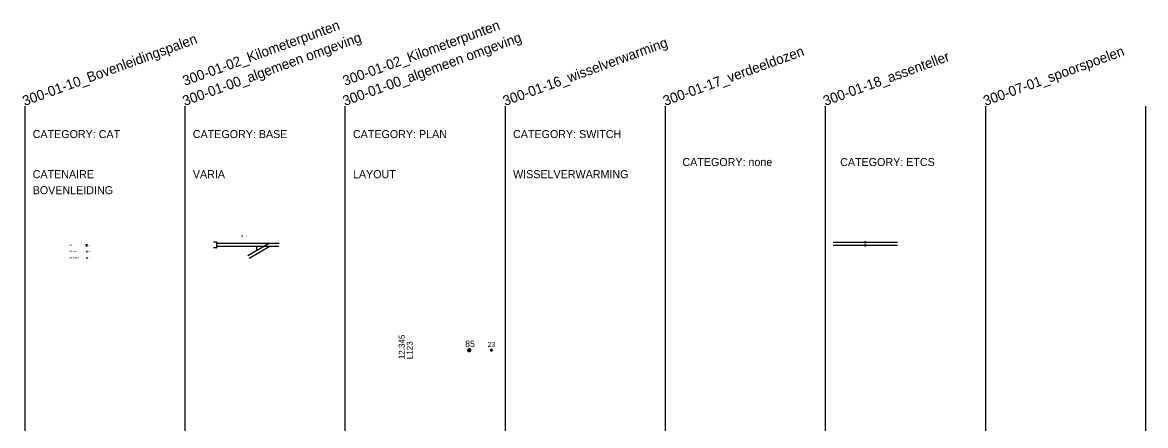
# Model space of a CAD drawing. Header units: metres. Extents: x -591 to 1776, y -567 to 241.
# Drawn here: x 1199 to 1760, y -159 to 42 of the extents above; entities that cross this region are included whole.
import ezdxf
from ezdxf.enums import TextEntityAlignment as Align

# ---------------------------------------------------------------- set-up
doc = ezdxf.new("R2010")
doc.units = ezdxf.units.M
doc.set_wipeout_variables(frame=1)
for name, color, linetype in [('300-01-00_algemeen omgeving', 7, 'Continuous'), ('300-01-02_Kilometerpunten', 252, 'Continuous'), ('300-01-10_Bovenleidingspalen', 96, 'Continuous'), ('300-01-18_assenteller', 7, 'Continuous')]:
    doc.layers.add(name, color=color, linetype=linetype)
doc.styles.add('ISOPLUS', font='isoplus.shx')

# ---------------------------------------------------------------- blocks, each defined once
blk = doc.blocks.new('BASE_BK-Km')
at = {"color": 5, "const_width": 0.216}
blk.add_lwpolyline([(0, 0.11, 1), (0, -0.11, 1)], format="xyb", close=True, dxfattribs=at)
at = {"color": 3, "style": 'ISOPLUS'}
blk.add_attdef('BK', text='', height=0.65, dxfattribs=at).set_placement((0.08, 0.3), align=Align.CENTER)
blk = doc.blocks.new('BASE_BK-Hm')
at = {"color": 5, "const_width": 0.15}
blk.add_lwpolyline([(0, 0.08, 1), (0, -0.07, 1)], format="xyb", close=True, dxfattribs=at)
at = {"color": 2, "style": 'ISOPLUS'}
blk.add_attdef('BK', text='', height=0.5, dxfattribs=at).set_placement((0, 0.32), align=Align.CENTER)
blk = doc.blocks.new('*U69')
at = {"linetype": 'Continuous'}
for p, q in [((-1.5, 2.25), (0, 2.25)), ((0, 2.25), (0, -0.75)), ((0, -0.75), (-1.5, -0.75))]:
    blk.add_line(p, q, dxfattribs=at)
at = {"style": 'ISOPLUS'}
blk.add_attdef('BK', text='', height=0.5, dxfattribs=at).set_placement((0.02, -1.28), align=Align.MIDDLE)
blk = doc.blocks.new('PLAN_START-END')
at = {"color": 0, "lineweight": -2, "style": 'ISOPLUS'}
for tag, p in [('LIGNE-LIJN', (4, 2)), ('BK-KP', (0, 2))]:
    blk.add_attdef(tag, text='', height=3, rotation=90, dxfattribs=at).set_placement(p, align=Align.MIDDLE_LEFT)
blk = doc.blocks.new('BASE_VRB')
at = {"layer": '300-01-00_algemeen omgeving', "color": 3, "lineweight": -2}
blk.add_lwpolyline([(0, -1), (0, 1)], dxfattribs=at)
blk = doc.blocks.new('CAT')
at = {"color": 5}
for p, q in [((-0.42, 0.45), (0.43, 0.45)), ((0, 0.45), (0, -0.45)), ((0.43, -0.45), (-0.42, -0.45))]:
    blk.add_line(p, q, dxfattribs=at)
at = {"color": 3, "style": 'ISOPLUS', "flags": 4}
blk.add_attdef('NR', (0.79, -0.28), '', height=0.5, dxfattribs=at)
blk.add_attdef('DISTANCE', text='', height=0.5, dxfattribs=at).set_placement((0, -0.9), align=Align.MIDDLE_CENTER)
blk = doc.blocks.new('CAT_FUT')
at = {"color": 5}
for p, q in [((-0.19, 0.2), (0.19, 0.2)), ((0, 0.2), (0, -0.2)), ((0.19, -0.2), (-0.19, -0.2))]:
    blk.add_line(p, q, dxfattribs=at)
at = {"color": 3, "style": 'ISOPLUS', "flags": 4}
blk.add_attdef('NR', text='', height=0.5, dxfattribs=at).set_placement((0.49, 0), align=Align.MIDDLE_LEFT)
blk.add_attdef('DISTANCE', text='', height=0.5, dxfattribs=at).set_placement((0, -0.7), align=Align.MIDDLE_CENTER)
blk = doc.blocks.new('CAT_EXIST')
at = {"color": 5}
for p, q in [((-0.19, 0.2), (0.19, 0.2)), ((0, 0.2), (0, -0.2)), ((0.19, -0.2), (-0.19, -0.2))]:
    blk.add_line(p, q, dxfattribs=at)
at = {"color": 5, "style": 'ISOPLUS', "flags": 4}
blk.add_attdef('NR', text='', height=0.45, dxfattribs=at).set_placement((0.49, 0), align=Align.MIDDLE_LEFT)
blk.add_attdef('DISTANCE', text='', height=0.4, dxfattribs=at).set_placement((0, -0.7), align=Align.MIDDLE_CENTER)
blk = doc.blocks.new('PLAN_BK-Km')
at = {"color": 5, "const_width": 1.08}
blk.add_lwpolyline([(0, 0.54, 1), (0, -0.54, 1)], format="xyb", close=True, dxfattribs=at)
at = {"color": 3, "style": 'ISOPLUS'}
blk.add_attdef('BK', text='', height=3.25, dxfattribs=at).set_placement((0.39, 1.52), align=Align.CENTER)
blk = doc.blocks.new('PLAN_BK-Hm')
at = {"color": 5, "const_width": 0.75}
blk.add_lwpolyline([(0, 0.38, 1), (0, -0.38, 1)], format="xyb", close=True, dxfattribs=at)
at = {"color": 2, "style": 'ISOPLUS'}
blk.add_attdef('BK', text='', height=2.5, dxfattribs=at).set_placement((0, 1.59), align=Align.CENTER)
blk = doc.blocks.new('DETECT_CPT-BOT')
at = {"lineweight": -2}
blk.add_wipeout([(0, 0.42), (-0.13, 0.4), (-0.25, 0.34), (-0.34, 0.25), (-0.4, 0.13), (-0.42, 0), (-0.4, -0.13), (-0.34, -0.25), (-0.25, -0.34), (-0.13, -0.4), (0, -0.42), (0.13, -0.4), (0.25, -0.34), (0.34, -0.25), (0.4, -0.13), (0.42, 0), (0.4, 0.13), (0.34, 0.25), (0.25, 0.34), (0.13, 0.4)], dxfattribs=at)
for radius in [0.419, 0.188]:
    blk.add_circle((0, 0), radius)
at = {"style": 'ISOPLUS'}
blk.add_attdef('BK', text='', height=0.5, rotation=0, dxfattribs=at).set_placement((0.02, -0.8), align=Align.MIDDLE)
at = {"style": 'ISOPLUS', "width": 0.8}
blk.add_attdef('TP', (0.66, -0.7), '', height=0.35, rotation=360, dxfattribs=at)
blk = doc.blocks.new('DETECT_CPT-TOP')
at = {"lineweight": -2}
blk.add_wipeout([(0, 0.42), (-0.13, 0.4), (-0.25, 0.34), (-0.34, 0.25), (-0.4, 0.13), (-0.42, 0), (-0.4, -0.13), (-0.34, -0.25), (-0.25, -0.34), (-0.13, -0.4), (0, -0.42), (0.13, -0.4), (0.25, -0.34), (0.34, -0.25), (0.4, -0.13), (0.42, 0), (0.4, 0.13), (0.34, 0.25), (0.25, 0.34), (0.13, 0.4)], dxfattribs=at)
for radius in [0.419, 0.188]:
    blk.add_circle((0, 0), radius)
at = {"style": 'ISOPLUS'}
blk.add_attdef('BK', text='', height=0.5, rotation=360, dxfattribs=at).set_placement((0.02, 0.81), align=Align.MIDDLE)
at = {"style": 'ISOPLUS', "width": 0.8}
blk.add_attdef('TP', (0.64, 0.34), '', height=0.35, dxfattribs=at)

msp = doc.modelspace()

# ---------------------------------------------------------------- linework, layer by layer
at = {"color": 1, "lineweight": -2}
for p, q in [((1200, 0), (1200, -560)), ((1280, 0), (1280, -560)), ((1360, 0), (1360, -560)), ((1440, 0), (1440, -560)), ((1520, 0), (1520, -560)), ((1600, 0), (1600, -560)), ((1680, 0), (1680, -560)), ((1760, 0), (1760, -560))]:
    msp.add_line(p, q, dxfattribs=at)
for p, q in [((1295.75, -68.44), (1327.1, -68.44)), ((1295.75, -69.94), (1327.04, -69.94)), ((1311.46, -74.59), (1322.1, -68.44)), ((1312.21, -75.88), (1322.5, -69.94)), ((1604, -68), (1636, -68)), ((1604, -69.5), (1636, -69.5))]:
    msp.add_line(p, q)

# ---------------------------------------------------------------- block references
at = {"layer": '300-01-00_algemeen omgeving'}
for name, p, values in [('*U69', (1295.75, -69.94), {'BK': '0'}), ('PLAN_START-END', (1388.38, -128.35), {'BK-KP': '12.345', 'LIGNE-LIJN': 'L123'})]:
    msp.add_blockref(name, p, dxfattribs=at).add_auto_attribs(values)
msp.add_blockref('BASE_VRB', (1316.04, -70.94), dxfattribs=at)
at = {"layer": '300-01-02_Kilometerpunten'}
for name, p, values in [('BASE_BK-Km', (1308.48, -65.38), {'BK': '85'}), ('BASE_BK-Hm', (1310.69, -65.38), {'BK': '23'}), ('PLAN_BK-Km', (1422.09, -121.84), {'BK': '85'}), ('PLAN_BK-Hm', (1433.15, -121.85), {'BK': '23'})]:
    msp.add_blockref(name, p, dxfattribs=at).add_auto_attribs(values)
at = {"layer": '300-01-10_Bovenleidingspalen'}
ref = msp.add_blockref('CAT', (1231.02, -69.56), dxfattribs=at)
ref.add_attrib('NR', '26/1', (1231.81, -69.84), dxfattribs={"layer": '0', "color": 3, "height": 0.5, "style": 'ISOPLUS'})
ref = msp.add_blockref('CAT_FUT', (1231.02, -72.66), dxfattribs=at)
ref.add_attrib('NR', '26/1', dxfattribs={"layer": '0', "color": 3, "height": 0.5, "style": 'ISOPLUS'}).set_placement((1231.51, -72.66), align=Align.MIDDLE_LEFT)
ref = msp.add_blockref('CAT_EXIST', (1231.02, -75.83), dxfattribs=at)
ref.add_attrib('NR', '26/1', dxfattribs={"layer": '0', "color": 5, "height": 0.45, "style": 'ISOPLUS'}).set_placement((1231.51, -75.83), align=Align.MIDDLE_LEFT)

# ---------------------------------------------------------------- texts
at = {"linetype": 'Continuous', "style": 'ISOPLUS'}
for s, p in [('300-01-02_Kilometerpunten', (1280, 10)), ('300-01-02_Kilometerpunten', (1360, 10)), ('300-01-10_Bovenleidingspalen', (1200, 0)), ('300-01-00_algemeen omgeving', (1280, 0)), ('300-01-00_algemeen omgeving', (1360, 0)), ('300-01-16_wisselverwarming', (1440, 0)), ('300-01-17_verdeeldozen', (1520, 0)), ('300-07-01_spoorspoelen', (1680, 0)), ('300-01-18_assenteller', (1600, 0))]:
    msp.add_text(s, height=5, rotation=20, dxfattribs=at).set_placement(p)
at = {"color": 1, "linetype": 'Continuous', "style": 'ISOPLUS'}
for s, p in [('CATEGORY: CAT', (1204, -16)), ('CATEGORY: BASE', (1284, -16)), ('CATEGORY: PLAN', (1364, -16)), ('CATEGORY: SWITCH', (1444, -16))]:
    msp.add_text(s, height=4, dxfattribs=at).set_placement(p)
at = {"linetype": 'Continuous', "style": 'ISOPLUS'}
for s, p in [('CATENAIRE', (1204, -36)), ('VARIA', (1284, -36)), ('LAYOUT', (1364, -36)), ('WISSELVERWARMING', (1444, -36)), ('BOVENLEIDING', (1204, -44))]:
    msp.add_text(s, height=4, dxfattribs=at).set_placement(p)
at = {"style": 'ISOPLUS', "width": 0.8}
for s, p in [('CAT', (1222.21, -69.81)), ('CAT future', (1222.21, -72.81)), ('CAT existant', (1222.21, -75.98))]:
    msp.add_text(s, height=0.6, dxfattribs=at).set_placement(p)
at = {"color": 1, "lineweight": -2, "char_height": 4, "attachment_point": 8, "style": 'ISOPLUS'}
for s, insert in [('CATEGORY: none', (1551.07, -30)), ('CATEGORY: ETCS', (1631.07, -30))]:
    msp.add_mtext(s, dxfattribs=dict(at, insert=insert))

# ---------------------------------------------------------------- next in the draw order: block references
at = {"layer": '300-01-18_assenteller'}
msp.add_blockref('DETECT_CPT-BOT', (1620, -69.5), dxfattribs=at).add_auto_attribs({'TP': 'TP', 'BK': '0'})

# ---------------------------------------------------------------- next in the draw order: block references
msp.add_blockref('DETECT_CPT-TOP', (1620, -68), dxfattribs=at).add_auto_attribs({'TP': 'TP', 'BK': '0'})

doc.saveas('drawing.dxf')
